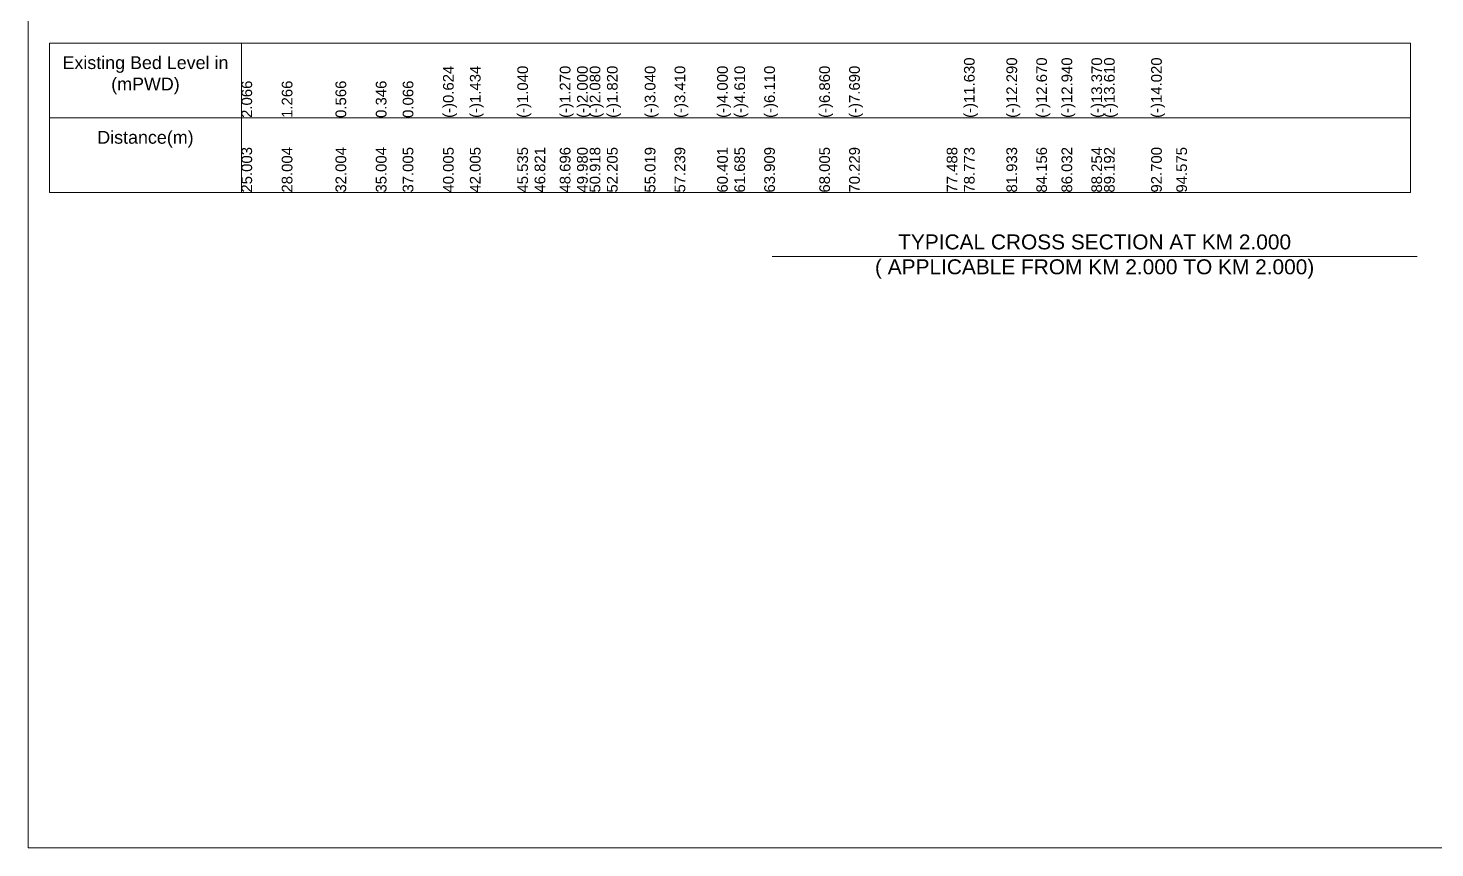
# Model space of a CAD drawing. Header units: inches. Extents: x 89000 to 845017, y -7071 to 0.
# Drawn here: x 445000 to 451595, y -7071 to -3229 of the extents above; entities that cross this region are included whole.
import ezdxf

# ---------------------------------------------------------------- set-up
doc = ezdxf.new("R2010")
doc.units = ezdxf.units.IN
doc.header["$LTSCALE"] = 7
doc.header["$MEASUREMENT"] = 0
for name, color, linetype, lineweight in [('Cross section Data Border', 7, 'Continuous', 9), ('Cross Section Labels', 7, 'Continuous', 9), ('Long Section Labels', 7, 'Continuous', 9)]:
    doc.layers.add(name, color=color, linetype=linetype, lineweight=lineweight)
doc.styles.get("Standard").update_dxf_attribs({"font": 'arial.ttf'})

msp = doc.modelspace()

# ---------------------------------------------------------------- linework, layer by layer
at = {"layer": 'Cross section Data Border'}
msp.add_lwpolyline([(445100, -3300), (451480.95794, -3300), (451480.95794, -4000), (445100, -4000)], close=True, dxfattribs=at)
for points in [[(446000, -3300), (446000, -4000)], [(445100, -3650), (451480.95794, -3650)]]:
    msp.add_lwpolyline(points, dxfattribs=at)
at = {"layer": 'Cross Section Labels'}
msp.add_lwpolyline([(445000, 0), (455000, 0), (455000, -7071), (445000, -7071)], close=True, dxfattribs=at)
msp.add_lwpolyline([(448488, -4300), (450000, -4300), (451512, -4300)], dxfattribs=at)

# ---------------------------------------------------------------- texts
at = {"layer": 'Cross section Data Border', "char_height": 60, "width": 800, "attachment_point": 5}
for s, insert in [('Existing Bed Level in (mPWD)', (445550, -3450)), ('Distance(m)', (445550, -3750))]:
    msp.add_mtext(s, dxfattribs=dict(at, insert=insert))
at = {"layer": 'Cross Section Labels', "insert": (450000, -4300), "char_height": 70, "attachment_point": 5}
msp.add_mtext('TYPICAL CROSS SECTION AT KM 2.000^J( APPLICABLE FROM KM 2.000 TO KM 2.000)', dxfattribs=at)
at = {"layer": 'Long Section Labels', "char_height": 50, "attachment_point": 1, "rotation": 90}
for s, insert in [('(-)0.624', (446945.11954, -3650)), ('(-)1.434', (447071.13547, -3650)), ('(-)1.040', (447293.49002, -3650)), ('(-)1.040', (447293.49002, -3650)), ('(-)1.270', (447492.64079, -3650)), ('(-)2.000', (447573.57026, -3650)), ('(-)2.080', (447632.61139, -3650)), ('(-)1.820', (447713.71699, -3650)), ('(-)3.040', (447890.96739, -3650)), ('(-)3.410', (448030.88586, -3650)), ('(-)4.000', (448230.03664, -3650)), ('(-)4.610', (448310.92956, -3650)), ('(-)6.110', (448451.04041, -3650)), ('(-)6.860', (448709.14222, -3650)), ('(-)7.690', (448849.20156, -3650)), ('(-)7.690', (448849.20156, -3650)), ('(-)11.630', (449387.4736, -3650)), ('(-)12.290', (449586.5714, -3650)), ('(-)12.670', (449726.65843, -3650)), ('(-)12.940', (449844.78823, -3650)), ('(-)13.370', (449984.794, -3650)), ('(-)13.610', (450043.92814, -3650)), ('(-)14.020', (450264.93056, -3650)), ('(-)14.020', (450264.93056, -3650)), ('2.066', (446000, -3650)), ('1.266', (446189.02391, -3650)), ('0.566', (446441.05578, -3650)), ('0.346', (446630.07969, -3650)), ('0.066', (446756.09563, -3650)), ('25.003', (446000, -4000)), ('28.004', (446189.02391, -4000)), ('32.004', (446441.05578, -4000)), ('35.004', (446630.07969, -4000)), ('37.005', (446756.09563, -4000)), ('40.005', (446945.11954, -4000)), ('42.005', (447071.13547, -4000)), ('45.535', (447293.49002, -4000)), ('46.821', (447374.50125, -4000)), ('48.696', (447492.64079, -4000)), ('49.980', (447573.57026, -4000)), ('49.980', (447573.57026, -4000)), ('50.918', (447632.61139, -4000)), ('52.205', (447713.71699, -4000)), ('55.019', (447890.96739, -4000)), ('57.239', (448030.88586, -4000)), ('60.401', (448230.03664, -4000)), ('61.685', (448310.92956, -4000)), ('63.909', (448451.04041, -4000)), ('68.005', (448709.14222, -4000)), ('70.229', (448849.20156, -4000)), ('77.488', (449306.53291, -4000)), ('78.773', (449387.4736, -4000)), ('81.933', (449586.5714, -4000)), ('84.156', (449726.65843, -4000)), ('86.032', (449844.78823, -4000)), ('88.254', (449984.794, -4000)), ('89.192', (450043.92814, -4000)), ('92.700', (450264.93056, -4000)), ('94.575', (450383.0466, -4000))]:
    msp.add_mtext(s, dxfattribs=dict(at, insert=insert))

doc.saveas('drawing.dxf')
